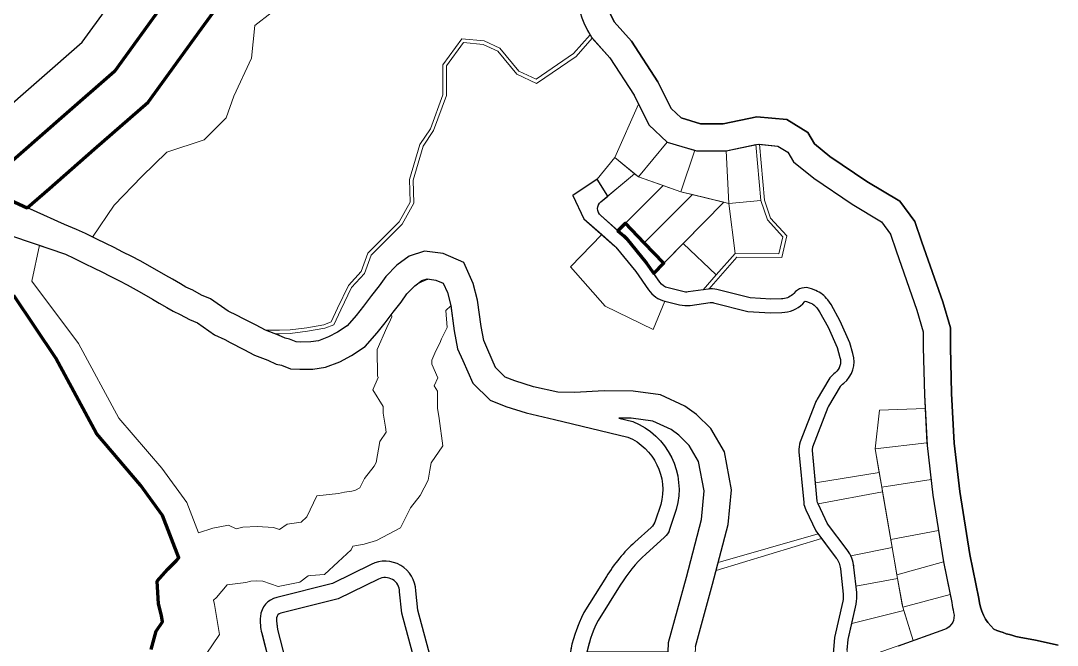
# Model space of a CAD drawing. Header units: millimetres. Extents: x 217071 to 255721, y 463380 to 469875.
# Drawn here: x 240326 to 240898, y 467118 to 467463 of the extents above; entities that cross this region are included whole.
import ezdxf

# ---------------------------------------------------------------- set-up
doc = ezdxf.new("R2010")
doc.units = ezdxf.units.MM
for name, color, linetype, lineweight in [('P_Dryport', 252, 'Continuous', 0), ('P_Mixuse', 30, 'Continuous', 0), ('P_Parking', 253, 'Continuous', 0), ('P_Protected Zone', 102, 'Continuous', 0), ('P_Residential', 2, 'Continuous', 0), ('P_Service', 33, 'Continuous', 0), ('P_Steep Slope', 74, 'Continuous', 0), ('PROPOSED ROAD', 250, 'Continuous', 30)]:
    doc.layers.add(name, color=color, linetype=linetype, lineweight=lineweight)
doc.layers.add('P_Institutional', color=134, linetype='Continuous', lineweight=0, true_color=0x1eafa2)
doc.layers.add('P_Recreation', color=53, linetype='Continuous', lineweight=0, true_color=0xd1d969)

msp = doc.modelspace()

# ---------------------------------------------------------------- linework, layer by layer
at = {"layer": 'P_Dryport'}
msp.add_lwpolyline([(240398.09, 467115.8), (240400.83, 467125.95), (240404.3, 467131.1), (240403.72, 467134.6), (240402.12, 467141.04), (240401.5, 467153.57), (240407.27, 467160.16), (240412.03, 467164.99), (240413.36, 467166.52), (240404.41, 467189.78), (240392.19, 467206.61), (240367.89, 467235.04), (240345.4, 467276.65), (240322.29, 467311.24)], dxfattribs=at)
at = {"layer": 'P_Dryport', "lineweight": 80}
msp.add_lwpolyline([(240398.09, 467115.8), (240400.83, 467125.95), (240404.3, 467131.1), (240403.72, 467134.6), (240402.12, 467141.04), (240401.5, 467153.57), (240407.27, 467160.16), (240412.03, 467164.99), (240413.36, 467166.52), (240404.41, 467189.78), (240392.19, 467206.61), (240367.89, 467235.04), (240345.4, 467276.65), (240322.29, 467311.24)], dxfattribs=at)
at = {"layer": 'P_Institutional'}
msp.add_lwpolyline([(240716.91, 467362.1), (240714.24, 467362.75), (240691.84, 467340.01), (240710.03, 467322.59), (240720.53, 467334.52)], close=True, dxfattribs=at)
msp.add_lwpolyline([(240716.91, 467362.1), (240714.24, 467362.75), (240691.84, 467340.01), (240710.03, 467322.59), (240720.53, 467334.52)], close=True, dxfattribs=at)
msp.add_lwpolyline([(240716.91, 467362.1), (240714.24, 467362.75), (240691.84, 467340.01), (240710.03, 467322.59), (240720.53, 467334.52)], close=True, dxfattribs=at)
at = {"layer": 'P_Mixuse', "lineweight": 80}
msp.add_lwpolyline([(240425.89, 467458.69), (240445.73, 467486.11), (240482.86, 467532.09), (240462.22, 467546.33), (240425.87, 467501.31), (240405.26, 467472.83), (240377.8, 467434.91), (240350.02, 467410.64), (240314, 467379.19, 0.54753), (240316, 467365.86), (240329.72, 467359.73), (240341.97, 467370.42), (240366.63, 467391.96), (240396.39, 467417.95)], format="xyb", close=True, dxfattribs=at)
at = {"layer": 'P_Parking'}
msp.add_lwpolyline([(240670.27, 467340.36), (240659.91, 467351.21), (240655.73, 467347.03), (240659.02, 467344.13, -0.040742), (240660.43, 467342.66), (240671.58, 467329.04), (240675.49, 467323.41), (240681.06, 467329.06)], format="xyb", close=True, dxfattribs=at)
at = {"layer": 'P_Parking', "lineweight": 80}
msp.add_lwpolyline([(240670.27, 467340.36), (240659.91, 467351.21), (240655.73, 467347.03), (240659.02, 467344.13, -0.040742), (240660.43, 467342.66), (240671.58, 467329.04), (240675.49, 467323.41), (240681.06, 467329.06)], format="xyb", close=True, dxfattribs=at)
at = {"layer": 'P_Protected Zone'}
for points in [[(240445.73, 467486.11), (240396.39, 467417.95), (240341.97, 467370.42), (240329.72, 467359.73), (240350.34, 467350.52), (240356.87, 467347.76), (240361.9, 467345.43), (240365.63, 467343.55), (240377.73, 467361.16), (240392.93, 467377.04), (240406.81, 467390.35), (240427.4, 467397.15), (240439.46, 467409.37), (240443.81, 467421.37), (240453.45, 467442.22), (240455.4, 467460.26), (240464.32, 467467.31)], [(240445.73, 467486.11), (240396.39, 467417.95), (240341.97, 467370.42), (240329.72, 467359.73), (240350.34, 467350.52), (240356.87, 467347.76), (240361.9, 467345.43), (240365.63, 467343.55), (240377.73, 467361.16), (240392.93, 467377.04), (240406.81, 467390.35), (240427.4, 467397.15), (240439.46, 467409.37), (240443.81, 467421.37), (240453.45, 467442.22), (240455.4, 467460.26), (240464.32, 467467.31)], [(240428.49, 467113.31), (240435.86, 467124.22), (240433.12, 467140.68), (240432.53, 467143.06), (240434.08, 467144.63), (240440.01, 467151.48), (240450.34, 467152.82), (240453.15, 467153.58), (240456.29, 467153.67), (240459.74, 467153.49), (240468.14, 467150.55), (240480.12, 467153.09), (240484.84, 467156.46), (240486.17, 467156.67), (240493.79, 467157.19), (240501.31, 467164.23), (240508.49, 467170.94), (240509.48, 467172.98), (240515.65, 467173.92), (240522.44, 467176.01), (240535.74, 467182.96), (240541.31, 467194.1), (240546.57, 467200.86), (240550.92, 467209.35), (240551.94, 467214.84), (240552.71, 467218.97), (240559.12, 467228.25), (240557.15, 467243.32), (240556.09, 467249.02), (240556.09, 467258.54), (240554.34, 467261.38), (240556.36, 467265.86), (240552.99, 467273.43), (240552.97, 467275.54), (240555.18, 467280.71), (240557.41, 467284.89), (240558.4, 467287.26), (240561.51, 467293.59), (240560.78, 467302.96), (240563.59, 467305.53), (240563.57, 467305.7), (240561.63, 467312.88), (240559.33, 467318.07), (240555.3, 467319.78), (240551.72, 467320.23), (240550.08, 467319.82), (240545.18, 467317.77), (240543.59, 467316.59), (240539.25, 467312.12), (240536.02, 467307.61), (240531.62, 467302.06), (240530.84, 467301.02), (240530.97, 467299.42), (240530.27, 467297.75), (240528.11, 467293.68), (240522.9, 467281.52), (240523.07, 467266.88), (240523.49, 467265.94), (240520.46, 467259.22), (240526.09, 467250.06), (240526.09, 467246.25), (240527.51, 467238.62), (240527.88, 467235.81), (240524.39, 467230.76), (240522.22, 467219.13), (240521.16, 467217.05), (240515.81, 467210.19), (240513.25, 467205.06), (240510.98, 467203.88), (240508.93, 467203.24), (240504.9, 467202.62), (240501.49, 467202.01), (240489.61, 467200.75), (240483.94, 467189.06), (240480.88, 467186.21), (240473.26, 467185.06), (240469.02, 467182.03), (240465.61, 467183.22), (240456.65, 467183.69), (240448.75, 467183.47), (240445.07, 467182.47), (240440.86, 467184.57), (240432.19, 467182.87), (240424.17, 467180.19), (240417.7, 467197), (240403.98, 467215.91), (240380.33, 467243.57), (240358.07, 467284.75), (240332.29, 467319.17), (240336.42, 467338.99), (240322.12, 467343.91)], [(240428.49, 467113.31), (240435.86, 467124.22), (240433.12, 467140.68), (240432.53, 467143.06), (240434.08, 467144.63), (240440.01, 467151.48), (240450.34, 467152.82), (240453.15, 467153.58), (240456.29, 467153.67), (240459.74, 467153.49), (240468.14, 467150.55), (240480.12, 467153.09), (240484.84, 467156.46), (240486.17, 467156.67), (240493.79, 467157.19), (240501.31, 467164.23), (240508.49, 467170.94), (240509.48, 467172.98), (240515.65, 467173.92), (240522.44, 467176.01), (240535.74, 467182.96), (240541.31, 467194.1), (240546.57, 467200.86), (240550.92, 467209.35), (240551.94, 467214.84), (240552.71, 467218.97), (240559.12, 467228.25), (240557.15, 467243.32), (240556.09, 467249.02), (240556.09, 467258.54), (240554.34, 467261.38), (240556.36, 467265.86), (240552.99, 467273.43), (240552.97, 467275.54), (240555.18, 467280.71), (240557.41, 467284.89), (240558.4, 467287.26), (240561.51, 467293.59), (240560.78, 467302.96), (240563.59, 467305.53), (240563.57, 467305.7), (240561.63, 467312.88), (240559.33, 467318.07), (240555.3, 467319.78), (240551.72, 467320.23), (240550.08, 467319.82), (240545.18, 467317.77), (240543.59, 467316.59), (240539.25, 467312.12), (240536.02, 467307.61), (240531.62, 467302.06), (240530.84, 467301.02), (240530.97, 467299.42), (240530.27, 467297.75), (240528.11, 467293.68), (240522.9, 467281.52), (240523.07, 467266.88), (240523.49, 467265.94), (240520.46, 467259.22), (240526.09, 467250.06), (240526.09, 467246.25), (240527.51, 467238.62), (240527.88, 467235.81), (240524.39, 467230.76), (240522.22, 467219.13), (240521.16, 467217.05), (240515.81, 467210.19), (240513.25, 467205.06), (240510.98, 467203.88), (240508.93, 467203.24), (240504.9, 467202.62), (240501.49, 467202.01), (240489.61, 467200.75), (240483.94, 467189.06), (240480.88, 467186.21), (240473.26, 467185.06), (240469.02, 467182.03), (240465.61, 467183.22), (240456.65, 467183.69), (240448.75, 467183.47), (240445.07, 467182.47), (240440.86, 467184.57), (240432.19, 467182.87), (240424.17, 467180.19), (240417.7, 467197), (240403.98, 467215.91), (240380.33, 467243.57), (240358.07, 467284.75), (240332.29, 467319.17), (240336.42, 467338.99), (240322.12, 467343.91)], [(240322.29, 467311.24), (240345.4, 467276.65), (240367.89, 467235.04), (240392.19, 467206.61), (240404.41, 467189.78), (240413.36, 467166.52), (240412.03, 467164.99), (240407.27, 467160.16), (240401.5, 467153.57), (240402.12, 467141.04), (240403.72, 467134.6), (240404.3, 467131.1), (240400.83, 467125.95), (240398.09, 467115.8)], [(240322.29, 467311.24), (240345.4, 467276.65), (240367.89, 467235.04), (240392.19, 467206.61), (240404.41, 467189.78), (240413.36, 467166.52), (240412.03, 467164.99), (240407.27, 467160.16), (240401.5, 467153.57), (240402.12, 467141.04), (240403.72, 467134.6), (240404.3, 467131.1), (240400.83, 467125.95), (240398.09, 467115.8)]]:
    msp.add_lwpolyline(points, dxfattribs=at)
at = {"layer": 'P_Recreation'}
msp.add_lwpolyline([(240288.54, 467388.82), (240359.96, 467451.19), (240387.53, 467489.27, 0.504739)], format="xyb", dxfattribs=at)
msp.add_lwpolyline([(240288.54, 467388.82), (240359.96, 467451.19), (240387.53, 467489.27, 0.504739)], format="xyb", dxfattribs=at)
msp.add_lwpolyline([(240288.54, 467388.82), (240359.96, 467451.19), (240387.53, 467489.27, 0.504739)], format="xyb", dxfattribs=at)
msp.add_lwpolyline([(240288.54, 467388.82), (240359.96, 467451.19), (240387.53, 467489.27, 0.504739)], format="xyb", dxfattribs=at)
msp.add_lwpolyline([(240799.96, 467213.5), (240764.8, 467207.87), (240765.76, 467197.69, 0.088745), (240766.19, 467196.17), (240801.8, 467202.84), (240801.37, 467205.37)], format="xyb", close=True, dxfattribs=at)
msp.add_lwpolyline([(240799.96, 467213.5), (240764.8, 467207.87), (240765.76, 467197.69, 0.088745), (240766.19, 467196.17), (240801.8, 467202.84), (240801.37, 467205.37)], format="xyb", close=True, dxfattribs=at)
at = {"layer": 'P_Residential'}
for points in [[(240672.87, 467405.48), (240667.17, 467416.85), (240654.12, 467387.47), (240667.01, 467376.75), (240682.92, 467395.91)], [(240698.11, 467391.4), (240682.92, 467395.91), (240667.01, 467376.75), (240690.52, 467368.52)], [(240715.42, 467391.08), (240699.19, 467391.08), (240698.11, 467391.4), (240690.52, 467368.52), (240716.91, 467362.1)], [(240734.62, 467363.72), (240731.86, 467394.55), (240715.42, 467391.08), (240716.91, 467362.1)], [(240696.84, 467366.98), (240690.52, 467368.52), (240680.63, 467371.98), (240659.91, 467351.21), (240670.27, 467340.36)], [(240714.24, 467362.75), (240696.84, 467366.98), (240670.27, 467340.36), (240681.06, 467329.06)], [(240734.62, 467363.72), (240716.91, 467362.1), (240720.53, 467334.52), (240744.62, 467334.29), (240746.74, 467343.7), (240738.25, 467353)], [(240825.34, 467248.92), (240800.08, 467248.03), (240797.7, 467226.56), (240826.3, 467229.92)], [(240825.34, 467248.92), (240800.08, 467248.03), (240797.7, 467226.56), (240826.3, 467229.92)], [(240826.3, 467229.92), (240797.7, 467226.56), (240801.37, 467205.37), (240828.57, 467209.7), (240826.37, 467228.5)], [(240829.57, 467201.11), (240828.57, 467209.7), (240801.37, 467205.37), (240806.35, 467176.55), (240832.72, 467181.53)], [(240832.72, 467181.53), (240806.35, 467176.55), (240809.75, 467156.98), (240835.49, 467164.27)], [(240835.49, 467164.27), (240809.75, 467156.98), (240813.04, 467139.31), (240839.16, 467146.16)]]:
    msp.add_lwpolyline(points, close=True, dxfattribs=at)
for points in [[(240667.01, 467376.75), (240664.92, 467378.49), (240646.35, 467362.97, 0.459722), (240646.25, 467355.38), (240655.73, 467347.03), (240680.63, 467371.98)], [(240654.63, 467337.91, 0.040742), (240654.07, 467338.5), (240646.77, 467344.93), (240629.52, 467327.01), (240648.72, 467305.4), (240675.23, 467292.46), (240681.63, 467308.15, -0.181644), (240672.66, 467314.35), (240665.59, 467324.52)], [(240710.03, 467322.59), (240691.84, 467340.01), (240675.49, 467323.41), (240678.82, 467318.63, 0.181644), (240683.45, 467315.43), (240691.51, 467313.41, 0.096003), (240694.55, 467313.25), (240702.8, 467314.4)], [(240801.8, 467202.84), (240766.19, 467196.17), (240771.43, 467185.27), (240782.24, 467170.86, -0.048828), (240784.22, 467167.61), (240807.13, 467172.08), (240806.02, 467178.44)], [(240778.58, 467160.44, 0.134959), (240776.24, 467166.36), (240768.19, 467177.09), (240710.01, 467159.51), (240708.02, 467151.88), (240698.65, 467117.42), (240698.07, 467103.84), (240699.53, 467090.95), (240701.6, 467084.05), (240702.76, 467082.45), (240707.1, 467079.97), (240711.52, 467079.44), (240720, 467079.91), (240769.58, 467102.36, 0.272305), (240774.25, 467108.99), (240775.36, 467122.44), (240779.86, 467142.56, 0.081958), (240780.08, 467146.47)], [(240807.13, 467172.08), (240784.22, 467167.61, -0.085567), (240786.03, 467161.24), (240787.15, 467150.89), (240810.1, 467155.08), (240809.32, 467159.38)], [(240810.1, 467155.08), (240787.15, 467150.89), (240787.53, 467147.27, -0.081958), (240787.18, 467140.93), (240784.79, 467130.27), (240813.64, 467137.38), (240812.68, 467140.48)], [(240840.06, 467141.72), (240839.16, 467146.16), (240813.04, 467139.31), (240818.77, 467120.73), (240835.96, 467126.84, 0.386484), (240841.04, 467136.32, -0.033183)], [(240813.64, 467137.38), (240784.79, 467130.27), (240782.79, 467121.31), (240782.31, 467115.45, 0.5419), (240788.93, 467110.32), (240818.77, 467120.73)]]:
    msp.add_lwpolyline(points, format="xyb", close=True, dxfattribs=at)
at = {"layer": 'P_Service'}
msp.add_lwpolyline([(240664.92, 467378.49), (240654.12, 467387.47), (240644.2, 467375.4), (240650.16, 467366.15)], close=True, dxfattribs=at)
msp.add_lwpolyline([(240664.92, 467378.49), (240654.12, 467387.47), (240644.2, 467375.4), (240650.16, 467366.15)], close=True, dxfattribs=at)
at = {"layer": 'P_Steep Slope'}
for points in [[(240464.32, 467467.31), (240455.4, 467460.26), (240453.45, 467442.22), (240443.81, 467421.37), (240439.46, 467409.37), (240427.4, 467397.15), (240406.81, 467390.35), (240392.93, 467377.04), (240377.73, 467361.16), (240365.63, 467343.55), (240368.04, 467342.33), (240373.04, 467339.89), (240377.67, 467337.76), (240382.44, 467335.17), (240387.35, 467332.76), (240391.95, 467330.39), (240398.83, 467326.56), (240406.26, 467322.26), (240409.93, 467320.19), (240414.31, 467317.72), (240417.32, 467315.95), (240421.07, 467314.18), (240425.84, 467311.48), (240430.9, 467309.35), (240440.55, 467302.67), (240445.56, 467300.3), (240448.77, 467298.55), (240456.06, 467294.8), (240461.08, 467292.19), (240469.01, 467292.12), (240474.75, 467292.32), (240484.08, 467293.48), (240493.42, 467295.14), (240497.4, 467296.69), (240501, 467304.18), (240507.03, 467316.72), (240514.03, 467324.49), (240517.75, 467334.56), (240534.97, 467351.86), (240541, 467362.75), (240540.72, 467375.23), (240546.36, 467394.57), (240552.21, 467403.25), (240559.12, 467422.01), (240559.12, 467438.64), (240569.62, 467453.02), (240581.97, 467451.86), (240590.63, 467447.77), (240601.13, 467435.14), (240610.66, 467430.66), (240631.28, 467444.76), (240640.36, 467455.1, -0.103636), (240632.97, 467476.3, -0.119029)], [(240464.32, 467467.31), (240455.4, 467460.26), (240453.45, 467442.22), (240443.81, 467421.37), (240439.46, 467409.37), (240427.4, 467397.15), (240406.81, 467390.35), (240392.93, 467377.04), (240377.73, 467361.16), (240365.63, 467343.55), (240368.04, 467342.33), (240373.04, 467339.89), (240377.67, 467337.76), (240382.44, 467335.17), (240387.35, 467332.76), (240391.95, 467330.39), (240398.83, 467326.56), (240406.26, 467322.26), (240409.93, 467320.19), (240414.31, 467317.72), (240417.32, 467315.95), (240421.07, 467314.18), (240425.84, 467311.48), (240430.9, 467309.35), (240440.55, 467302.67), (240445.56, 467300.3), (240448.77, 467298.55), (240456.06, 467294.8), (240461.08, 467292.19), (240469.01, 467292.12), (240474.75, 467292.32), (240484.08, 467293.48), (240493.42, 467295.14), (240497.4, 467296.69), (240501, 467304.18), (240507.03, 467316.72), (240514.03, 467324.49), (240517.75, 467334.56), (240534.97, 467351.86), (240541, 467362.75), (240540.72, 467375.23), (240546.36, 467394.57), (240552.21, 467403.25), (240559.12, 467422.01), (240559.12, 467438.64), (240569.62, 467453.02), (240581.97, 467451.86), (240590.63, 467447.77), (240601.13, 467435.14), (240610.66, 467430.66), (240631.28, 467444.76), (240640.36, 467455.1, -0.103636), (240632.97, 467476.3, -0.119029)], [(240649.28, 467471.49), (240653.75, 467462.25), (240663.29, 467451.69), (240677.74, 467429.27), (240685.11, 467414.54), (240690.65, 467409.26), (240701.37, 467406.08), (240713.86, 467406.08), (240732.33, 467409.98), (240748.97, 467408.36), (240760.51, 467401.26), (240764.22, 467394.97), (240772.79, 467388.02), (240793.07, 467374.28), (240811.44, 467363.26), (240819.71, 467352.1), (240823.5, 467340.75), (240835.08, 467307.78), (240839.25, 467293.37), (240839.25, 467282.81), (240839.94, 467257.1), (240841.33, 467229.75), (240844.44, 467203.16), (240849.98, 467168.29), (240854.91, 467143.99, 0.184272), (240863.19, 467127.1, 0.045553), (240877.23, 467122.69), (240886.23, 467121.08), (240898.68, 467118.3)], [(240649.28, 467471.49), (240653.75, 467462.25), (240663.29, 467451.69), (240677.74, 467429.27), (240685.11, 467414.54), (240690.65, 467409.26), (240701.37, 467406.08), (240713.86, 467406.08), (240732.33, 467409.98), (240748.97, 467408.36), (240760.51, 467401.26), (240764.22, 467394.97), (240772.79, 467388.02), (240793.07, 467374.28), (240811.44, 467363.26), (240819.71, 467352.1), (240823.5, 467340.75), (240835.08, 467307.78), (240839.25, 467293.37), (240839.25, 467282.81), (240839.94, 467257.1), (240841.33, 467229.75), (240844.44, 467203.16), (240849.98, 467168.29), (240854.91, 467143.99, 0.184272), (240863.19, 467127.1, 0.045553), (240877.23, 467122.69), (240886.23, 467121.08), (240898.68, 467118.3)], [(240649.28, 467471.49), (240653.75, 467462.25), (240663.29, 467451.69), (240677.74, 467429.27), (240685.11, 467414.54), (240690.65, 467409.26), (240701.37, 467406.08), (240713.86, 467406.08), (240732.33, 467409.98), (240748.97, 467408.36), (240760.51, 467401.26), (240764.22, 467394.97), (240772.79, 467388.02), (240793.07, 467374.28), (240811.44, 467363.26), (240819.71, 467352.1), (240823.5, 467340.75), (240835.08, 467307.78), (240839.25, 467293.37), (240839.25, 467282.81), (240839.94, 467257.1), (240841.33, 467229.75), (240844.44, 467203.16), (240849.98, 467168.29), (240854.91, 467143.99, 0.184272), (240863.19, 467127.1, 0.045553), (240877.23, 467122.69), (240886.23, 467121.08), (240898.68, 467118.3)], [(240629.74, 467115.96, -0.06467), (240636.93, 467136.35), (240649.42, 467156.11, -0.072114), (240665.12, 467175.13), (240674.08, 467183.26, 0.128433), (240676.29, 467186.65), (240679.36, 467195.81, 0.374224), (240661.22, 467233.15), (240620.72, 467242.86), (240605.11, 467246.41), (240593.82, 467250.02), (240585.2, 467253.44), (240575.62, 467262.88), (240570.14, 467275.33), (240567.27, 467281.9), (240565.35, 467291.75), (240563.59, 467305.53), (240560.78, 467302.96), (240561.51, 467293.59), (240558.4, 467287.26), (240557.41, 467284.89), (240555.18, 467280.71), (240552.97, 467275.54), (240552.99, 467273.43), (240556.36, 467265.86), (240554.34, 467261.38), (240556.09, 467258.54), (240556.09, 467249.02), (240557.15, 467243.32), (240559.12, 467228.25), (240552.71, 467218.97), (240551.94, 467214.84), (240550.92, 467209.35), (240546.57, 467200.86), (240541.31, 467194.1), (240535.74, 467182.96), (240522.44, 467176.01), (240515.65, 467173.92), (240509.48, 467172.98), (240508.49, 467170.94), (240501.31, 467164.23), (240493.79, 467157.19), (240486.17, 467156.67), (240484.84, 467156.46), (240480.12, 467153.09), (240468.14, 467150.55), (240459.74, 467153.49), (240456.29, 467153.67), (240453.15, 467153.58), (240450.34, 467152.82), (240440.01, 467151.48), (240434.08, 467144.63), (240432.53, 467143.06), (240433.12, 467140.68), (240435.86, 467124.22), (240428.49, 467113.31)], [(240629.74, 467115.96, -0.06467), (240636.93, 467136.35), (240649.42, 467156.11, -0.072114), (240665.12, 467175.13), (240674.08, 467183.26, 0.128433), (240676.29, 467186.65), (240679.36, 467195.81, 0.374224), (240661.22, 467233.15), (240620.72, 467242.86), (240605.11, 467246.41), (240593.82, 467250.02), (240585.2, 467253.44), (240575.62, 467262.88), (240570.14, 467275.33), (240567.27, 467281.9), (240565.35, 467291.75), (240563.59, 467305.53), (240560.78, 467302.96), (240561.51, 467293.59), (240558.4, 467287.26), (240557.41, 467284.89), (240555.18, 467280.71), (240552.97, 467275.54), (240552.99, 467273.43), (240556.36, 467265.86), (240554.34, 467261.38), (240556.09, 467258.54), (240556.09, 467249.02), (240557.15, 467243.32), (240559.12, 467228.25), (240552.71, 467218.97), (240551.94, 467214.84), (240550.92, 467209.35), (240546.57, 467200.86), (240541.31, 467194.1), (240535.74, 467182.96), (240522.44, 467176.01), (240515.65, 467173.92), (240509.48, 467172.98), (240508.49, 467170.94), (240501.31, 467164.23), (240493.79, 467157.19), (240486.17, 467156.67), (240484.84, 467156.46), (240480.12, 467153.09), (240468.14, 467150.55), (240459.74, 467153.49), (240456.29, 467153.67), (240453.15, 467153.58), (240450.34, 467152.82), (240440.01, 467151.48), (240434.08, 467144.63), (240432.53, 467143.06), (240433.12, 467140.68), (240435.86, 467124.22), (240428.49, 467113.31)], [(240466.48, 467095.72), (240459.22, 467124.58, -0.080363), (240458.37, 467134.1, -0.3181), (240467.41, 467144.62), (240498.14, 467152.3), (240519.5, 467162.75, -0.546708), (240544.25, 467148.25), (240545.28, 467137.62), (240557.53, 467092.29)], [(240466.48, 467095.72), (240459.22, 467124.58, -0.080363), (240458.37, 467134.1, -0.3181), (240467.41, 467144.62), (240498.14, 467152.3), (240519.5, 467162.75, -0.546708), (240544.25, 467148.25), (240545.28, 467137.62), (240557.53, 467092.29)]]:
    msp.add_lwpolyline(points, format="xyb", dxfattribs=at)
for points in [[(240648.72, 467305.4), (240629.52, 467327.01), (240646.77, 467344.93), (240636.92, 467353.6), (240630.89, 467366.46), (240644.2, 467375.4), (240654.12, 467387.47), (240667.17, 467416.85), (240664.69, 467421.83), (240651.34, 467442.54), (240641.53, 467453.4), (240632.61, 467443.25), (240610.85, 467428.37), (240599.88, 467433.52), (240589.37, 467446.15), (240581.44, 467449.9), (240570.57, 467450.93), (240561.12, 467437.98), (240561.12, 467421.66), (240554.01, 467402.33), (240548.2, 467393.72), (240542.73, 467374.97), (240543.01, 467362.25), (240536.58, 467350.65), (240519.48, 467333.45), (240515.78, 467323.44), (240508.71, 467315.59), (240502.8, 467303.31), (240498.87, 467295.11), (240493.96, 467293.2), (240484.38, 467291.5), (240474.9, 467290.32), (240469.03, 467290.12), (240466.49, 467290.14), (240468.39, 467289.43), (240472.12, 467287.66), (240474.44, 467287.09), (240478.1, 467285.7), (240480.48, 467285.59), (240486.19, 467285.6), (240490.55, 467286.24), (240496.04, 467288.38), (240501.03, 467291.03), (240506.33, 467294.52), (240511.26, 467300.16), (240515.31, 467305.33), (240519.76, 467311.24), (240524.04, 467316.64), (240527.7, 467321.76), (240533.68, 467327.92), (240540.59, 467333.04), (240548.96, 467335.7), (240559.24, 467334.4), (240570.64, 467329.57), (240575.8, 467317.91), (240578.32, 467308.63), (240580.17, 467294.13), (240581.67, 467286.39), (240583.88, 467281.36), (240588.19, 467271.55), (240593.56, 467266.27), (240598.88, 467264.16), (240609.07, 467260.9), (240622.49, 467257.84), (240631.86, 467257.73), (240648.13, 467258.68), (240664.1, 467258.53), (240679.33, 467256.46), (240692.76, 467250.2), (240699.04, 467245.55), (240706.99, 467237.79), (240714.57, 467225.04), (240718.45, 467204.07), (240716.63, 467184.91), (240711.14, 467163.87), (240766.18, 467179.77), (240764.99, 467181.36), (240759.43, 467192.91, -0.088745), (240758.3, 467196.99), (240755.65, 467224.97, -0.116577), (240756.41, 467230.44), (240764.88, 467252.29, -0.041973), (240765.76, 467254.1), (240772.19, 467264.88, -0.0886), (240774.96, 467268.07), (240775.64, 467268.62, 0.302797), (240778.29, 467277.09), (240776.67, 467282.6), (240771.74, 467293.76), (240767.07, 467302.32), (240765.54, 467304.4, 0.137596), (240762.14, 467307.07), (240759.8, 467308.03, 0.33327), (240758.64, 467307.73), (240757.79, 467306.67, -0.181331), (240746.22, 467301.85), (240739.99, 467301.67), (240727.52, 467302.5), (240708.51, 467307.25, 0.096003), (240706.61, 467307.35), (240695.58, 467305.82, -0.096003), (240689.7, 467306.14), (240681.63, 467308.15), (240675.23, 467292.46)], [(240648.72, 467305.4), (240629.52, 467327.01), (240646.77, 467344.93), (240636.92, 467353.6), (240630.89, 467366.46), (240644.2, 467375.4), (240654.12, 467387.47), (240667.17, 467416.85), (240664.69, 467421.83), (240651.34, 467442.54), (240641.53, 467453.4), (240632.61, 467443.25), (240610.85, 467428.37), (240599.88, 467433.52), (240589.37, 467446.15), (240581.44, 467449.9), (240570.57, 467450.93), (240561.12, 467437.98), (240561.12, 467421.66), (240554.01, 467402.33), (240548.2, 467393.72), (240542.73, 467374.97), (240543.01, 467362.25), (240536.58, 467350.65), (240519.48, 467333.45), (240515.78, 467323.44), (240508.71, 467315.59), (240502.8, 467303.31), (240498.87, 467295.11), (240493.96, 467293.2), (240484.38, 467291.5), (240474.9, 467290.32), (240469.03, 467290.12), (240466.49, 467290.14), (240468.39, 467289.43), (240472.12, 467287.66), (240474.44, 467287.09), (240478.1, 467285.7), (240480.48, 467285.59), (240486.19, 467285.6), (240490.55, 467286.24), (240496.04, 467288.38), (240501.03, 467291.03), (240506.33, 467294.52), (240511.26, 467300.16), (240515.31, 467305.33), (240519.76, 467311.24), (240524.04, 467316.64), (240527.7, 467321.76), (240533.68, 467327.92), (240540.59, 467333.04), (240548.96, 467335.7), (240559.24, 467334.4), (240570.64, 467329.57), (240575.8, 467317.91), (240578.32, 467308.63), (240580.17, 467294.13), (240581.67, 467286.39), (240583.88, 467281.36), (240588.19, 467271.55), (240593.56, 467266.27), (240598.88, 467264.16), (240609.07, 467260.9), (240622.49, 467257.84), (240631.86, 467257.73), (240648.13, 467258.68), (240664.1, 467258.53), (240679.33, 467256.46), (240692.76, 467250.2), (240699.04, 467245.55), (240706.99, 467237.79), (240714.57, 467225.04), (240718.45, 467204.07), (240716.63, 467184.91), (240711.14, 467163.87), (240766.18, 467179.77), (240764.99, 467181.36), (240759.43, 467192.91, -0.088745), (240758.3, 467196.99), (240755.65, 467224.97, -0.116577), (240756.41, 467230.44), (240764.88, 467252.29, -0.041973), (240765.76, 467254.1), (240772.19, 467264.88, -0.0886), (240774.96, 467268.07), (240775.64, 467268.62, 0.302797), (240778.29, 467277.09), (240776.67, 467282.6), (240771.74, 467293.76), (240767.07, 467302.32), (240765.54, 467304.4, 0.137596), (240762.14, 467307.07), (240759.8, 467308.03, 0.33327), (240758.64, 467307.73), (240757.79, 467306.67, -0.181331), (240746.22, 467301.85), (240739.99, 467301.67), (240727.52, 467302.5), (240708.51, 467307.25, 0.096003), (240706.61, 467307.35), (240695.58, 467305.82, -0.096003), (240689.7, 467306.14), (240681.63, 467308.15), (240675.23, 467292.46)], [(240809.3, 467335.89), (240806.24, 467345.09), (240801.16, 467351.93), (240785, 467361.63), (240763.84, 467375.96), (240752.67, 467385.02), (240749.48, 467390.44), (240744.06, 467393.77), (240733.85, 467394.77), (240736.62, 467363.96), (240740.01, 467354.04), (240748.92, 467344.28), (240746.22, 467332.27), (240721.42, 467332.51), (240705.84, 467314.81, -0.090795), (240710.33, 467314.53), (240728.69, 467309.94), (240740.13, 467309.18), (240745.97, 467309.35, 0.169284), (240752.32, 467311.83), (240752.78, 467312.42, -0.33327), (240762.66, 467314.97), (240765, 467314, -0.137596), (240771.59, 467308.84), (240773.41, 467306.35), (240778.47, 467297.08), (240783.73, 467285.19), (240785.49, 467279.19, -0.302797), (240780.35, 467262.78), (240779.67, 467262.23, 0.0886), (240778.64, 467261.04), (240772.2, 467250.25, 0.041973), (240771.87, 467249.58), (240763.4, 467227.73, 0.116577), (240763.12, 467225.68), (240764.8, 467207.87), (240799.96, 467213.5), (240797.7, 467226.56), (240800.08, 467248.03), (240825.34, 467248.92), (240824.95, 467256.52), (240824.25, 467282.61), (240824.25, 467291.24), (240820.78, 467303.21)], [(240809.3, 467335.89), (240806.24, 467345.09), (240801.16, 467351.93), (240785, 467361.63), (240763.84, 467375.96), (240752.67, 467385.02), (240749.48, 467390.44), (240744.06, 467393.77), (240733.85, 467394.77), (240736.62, 467363.96), (240740.01, 467354.04), (240748.92, 467344.28), (240746.22, 467332.27), (240721.42, 467332.51), (240705.84, 467314.81, -0.090795), (240710.33, 467314.53), (240728.69, 467309.94), (240740.13, 467309.18), (240745.97, 467309.35, 0.169284), (240752.32, 467311.83), (240752.78, 467312.42, -0.33327), (240762.66, 467314.97), (240765, 467314, -0.137596), (240771.59, 467308.84), (240773.41, 467306.35), (240778.47, 467297.08), (240783.73, 467285.19), (240785.49, 467279.19, -0.302797), (240780.35, 467262.78), (240779.67, 467262.23, 0.0886), (240778.64, 467261.04), (240772.2, 467250.25, 0.041973), (240771.87, 467249.58), (240763.4, 467227.73, 0.116577), (240763.12, 467225.68), (240764.8, 467207.87), (240799.96, 467213.5), (240797.7, 467226.56), (240800.08, 467248.03), (240825.34, 467248.92), (240824.95, 467256.52), (240824.25, 467282.61), (240824.25, 467291.24), (240820.78, 467303.21)], [(240693.52, 467155.74), (240701.81, 467187.53), (240703.32, 467203.4), (240700.3, 467219.68), (240695.1, 467228.43), (240689.29, 467234.1), (240685.05, 467237.25), (240675.06, 467241.9), (240663.01, 467243.54), (240656.2, 467243.61), (240664, 467241.74, -0.381844), (240687.98, 467193.19), (240684.25, 467182.06, -0.128433), (240681.48, 467177.82), (240671.16, 467168.46, 0.072364), (240657.07, 467151.37), (240644.78, 467131.91, 0.061799), (240638.63, 467114.51), (240683.52, 467114.77), (240683.73, 467119.74)], [(240693.52, 467155.74), (240701.81, 467187.53), (240703.32, 467203.4), (240700.3, 467219.68), (240695.1, 467228.43), (240689.29, 467234.1), (240685.05, 467237.25), (240675.06, 467241.9), (240663.01, 467243.54), (240656.2, 467243.61), (240664, 467241.74, -0.381844), (240687.98, 467193.19), (240684.25, 467182.06, -0.128433), (240681.48, 467177.82), (240671.16, 467168.46, 0.072364), (240657.07, 467151.37), (240644.78, 467131.91, 0.061799), (240638.63, 467114.51), (240683.52, 467114.77), (240683.73, 467119.74)], [(240536.4, 467135.99), (240535.26, 467147.68, 0.557526), (240523.53, 467154.7), (240501.25, 467143.8), (240469.59, 467135.89, 0.311017), (240467.34, 467133.34, 0.078978), (240467.95, 467126.79), (240475.29, 467097.61), (240477.2, 467086.94), (240526.53, 467098.78), (240546.41, 467098.94)], [(240536.4, 467135.99), (240535.26, 467147.68, 0.557526), (240523.53, 467154.7), (240501.25, 467143.8), (240469.59, 467135.89, 0.311017), (240467.34, 467133.34, 0.078978), (240467.95, 467126.79), (240475.29, 467097.61), (240477.2, 467086.94), (240526.53, 467098.78), (240546.41, 467098.94)]]:
    msp.add_lwpolyline(points, format="xyb", close=True, dxfattribs=at)
msp.add_lwpolyline([(240520.46, 467259.22), (240523.49, 467265.94), (240523.07, 467266.88), (240522.9, 467281.52), (240528.11, 467293.68), (240530.27, 467297.75), (240530.97, 467299.42), (240530.84, 467301.02), (240527.21, 467296.2), (240522.82, 467290.59), (240516.28, 467283.11), (240508.69, 467278.12), (240502.31, 467274.73), (240494.41, 467271.64), (240487.29, 467270.6), (240480.14, 467270.59), (240475.01, 467270.83), (240469.98, 467272.74), (240467.07, 467273.45), (240462.54, 467275.6), (240455.13, 467278.37), (240449.17, 467281.48), (240441.74, 467285.29), (240438.76, 467286.93), (240433.03, 467289.63), (240423.65, 467296.13), (240419.21, 467297.99), (240414.15, 467300.86), (240410.3, 467302.68), (240406.83, 467304.72), (240402.57, 467307.12), (240398.82, 467309.23), (240391.42, 467313.52), (240384.88, 467317.16), (240380.61, 467319.35), (240375.55, 467321.85), (240370.95, 467324.34), (240366.61, 467326.34), (240361.38, 467328.89), (240355.37, 467331.92), (240350.79, 467334.04), (240336.42, 467338.99), (240332.29, 467319.17), (240358.07, 467284.75), (240380.33, 467243.57), (240403.98, 467215.91), (240417.7, 467197), (240424.17, 467180.19), (240432.19, 467182.87), (240440.86, 467184.57), (240445.07, 467182.47), (240448.75, 467183.47), (240456.65, 467183.69), (240465.61, 467183.22), (240469.02, 467182.03), (240473.26, 467185.06), (240480.88, 467186.21), (240483.94, 467189.06), (240489.61, 467200.75), (240501.49, 467202.01), (240504.9, 467202.62), (240508.93, 467203.24), (240510.98, 467203.88), (240513.25, 467205.06), (240515.81, 467210.19), (240521.16, 467217.05), (240522.22, 467219.13), (240524.39, 467230.76), (240527.88, 467235.81), (240527.51, 467238.62), (240526.09, 467246.25), (240526.09, 467250.06)], close=True, dxfattribs=at)
msp.add_lwpolyline([(240520.46, 467259.22), (240523.49, 467265.94), (240523.07, 467266.88), (240522.9, 467281.52), (240528.11, 467293.68), (240530.27, 467297.75), (240530.97, 467299.42), (240530.84, 467301.02), (240527.21, 467296.2), (240522.82, 467290.59), (240516.28, 467283.11), (240508.69, 467278.12), (240502.31, 467274.73), (240494.41, 467271.64), (240487.29, 467270.6), (240480.14, 467270.59), (240475.01, 467270.83), (240469.98, 467272.74), (240467.07, 467273.45), (240462.54, 467275.6), (240455.13, 467278.37), (240449.17, 467281.48), (240441.74, 467285.29), (240438.76, 467286.93), (240433.03, 467289.63), (240423.65, 467296.13), (240419.21, 467297.99), (240414.15, 467300.86), (240410.3, 467302.68), (240406.83, 467304.72), (240402.57, 467307.12), (240398.82, 467309.23), (240391.42, 467313.52), (240384.88, 467317.16), (240380.61, 467319.35), (240375.55, 467321.85), (240370.95, 467324.34), (240366.61, 467326.34), (240361.38, 467328.89), (240355.37, 467331.92), (240350.79, 467334.04), (240336.42, 467338.99), (240332.29, 467319.17), (240358.07, 467284.75), (240380.33, 467243.57), (240403.98, 467215.91), (240417.7, 467197), (240424.17, 467180.19), (240432.19, 467182.87), (240440.86, 467184.57), (240445.07, 467182.47), (240448.75, 467183.47), (240456.65, 467183.69), (240465.61, 467183.22), (240469.02, 467182.03), (240473.26, 467185.06), (240480.88, 467186.21), (240483.94, 467189.06), (240489.61, 467200.75), (240501.49, 467202.01), (240504.9, 467202.62), (240508.93, 467203.24), (240510.98, 467203.88), (240513.25, 467205.06), (240515.81, 467210.19), (240521.16, 467217.05), (240522.22, 467219.13), (240524.39, 467230.76), (240527.88, 467235.81), (240527.51, 467238.62), (240526.09, 467246.25), (240526.09, 467250.06)], close=True, dxfattribs=at)
at = {"layer": 'PROPOSED ROAD'}
for points in [[(240314, 467379.19), (240377.8, 467434.91), (240425.87, 467501.31)], [(240680.43, 467205.31), (240680.43, 467205.3)]]:
    msp.add_lwpolyline(points, dxfattribs=at)
for points in [[(240288.54, 467388.82), (240359.96, 467451.19), (240387.53, 467489.27, 0.504739)], [(240632.97, 467476.3, 0.110764), (240641.18, 467453.79), (240641.18, 467453.79), (240641.18, 467453.79), (240651.34, 467442.54), (240664.69, 467421.83), (240672.87, 467405.48), (240682.92, 467395.91), (240699.19, 467391.08), (240715.42, 467391.08), (240733.17, 467394.83), (240744.06, 467393.77), (240749.48, 467390.44), (240752.67, 467385.02), (240763.84, 467375.96), (240785, 467361.63), (240801.16, 467351.93), (240806.24, 467345.09), (240809.3, 467335.89), (240820.78, 467303.21), (240824.25, 467291.24), (240824.25, 467282.61), (240824.95, 467256.52), (240826.37, 467228.5), (240829.57, 467201.11), (240835.49, 467164.27), (240840.06, 467141.72, 0.033183), (240841.04, 467136.32, -0.386484), (240835.96, 467126.84), (240810.43, 467117.76)], [(240898.68, 467118.3), (240886.23, 467121.08), (240877.23, 467122.69, -0.045553), (240863.19, 467127.1, -0.184272), (240854.91, 467143.99), (240849.98, 467168.29), (240844.44, 467203.16), (240841.33, 467229.75), (240839.94, 467257.1), (240839.25, 467282.81), (240839.25, 467293.37), (240835.08, 467307.78), (240823.5, 467340.75), (240819.71, 467352.1), (240811.44, 467363.26), (240793.07, 467374.28), (240772.79, 467388.02), (240764.22, 467394.97), (240760.51, 467401.26), (240748.97, 467408.36), (240732.33, 467409.98), (240713.86, 467406.08), (240701.37, 467406.08), (240690.65, 467409.26), (240685.11, 467414.54), (240677.74, 467429.27), (240663.29, 467451.69), (240653.75, 467462.25), (240649.28, 467471.49)], [(240649.28, 467471.49), (240653.75, 467462.25), (240663.29, 467451.69), (240677.74, 467429.27), (240685.11, 467414.54), (240690.65, 467409.26), (240701.37, 467406.08), (240713.86, 467406.08), (240732.33, 467409.98), (240748.97, 467408.36), (240760.51, 467401.26), (240764.22, 467394.97), (240772.79, 467388.02), (240793.07, 467374.28), (240811.44, 467363.26), (240819.71, 467352.1), (240823.5, 467340.75), (240835.08, 467307.78), (240839.25, 467293.37), (240839.25, 467282.81), (240839.94, 467257.1), (240841.33, 467229.75), (240844.44, 467203.16), (240849.98, 467168.29), (240854.91, 467143.99, 0.184272), (240863.19, 467127.1, 0.045553), (240877.23, 467122.69), (240886.23, 467121.08), (240898.68, 467118.3)], [(240782.31, 467115.45), (240782.79, 467121.31), (240787.18, 467140.93, 0.081958), (240787.53, 467147.27), (240786.03, 467161.24, 0.134959), (240782.24, 467170.86), (240771.43, 467185.27), (240766.19, 467196.17, -0.088745), (240765.76, 467197.69), (240763.12, 467225.68, -0.116577), (240763.4, 467227.73), (240771.87, 467249.58, -0.041973), (240772.2, 467250.25), (240778.64, 467261.04, -0.0886), (240779.67, 467262.23), (240780.35, 467262.78, 0.302797), (240785.49, 467279.19), (240783.73, 467285.19), (240778.47, 467297.08), (240773.41, 467306.35), (240771.59, 467308.84, 0.137596), (240765, 467314), (240762.66, 467314.97, 0.33327), (240752.78, 467312.42), (240752.32, 467311.83, -0.169284), (240745.97, 467309.35), (240740.13, 467309.18), (240728.69, 467309.94), (240710.33, 467314.53, 0.096003), (240705.58, 467314.78), (240694.55, 467313.25, -0.096003), (240691.51, 467313.41), (240683.45, 467315.43, -0.181644), (240678.82, 467318.63), (240671.58, 467329.04), (240660.43, 467342.66, 0.040742), (240659.02, 467344.13), (240646.25, 467355.38, -0.459722), (240646.35, 467362.97), (240650.16, 467366.15), (240644.2, 467375.4), (240630.89, 467366.46), (240636.92, 467353.6), (240654.07, 467338.5, -0.040742), (240654.63, 467337.91), (240665.59, 467324.52), (240672.66, 467314.35, 0.181644), (240681.63, 467308.15), (240689.7, 467306.14, 0.096003), (240695.58, 467305.82), (240706.61, 467307.35, -0.096003), (240708.51, 467307.25), (240727.52, 467302.5), (240739.99, 467301.67), (240746.22, 467301.85, 0.181331), (240757.79, 467306.67), (240758.64, 467307.73, -0.33327), (240759.8, 467308.03), (240762.14, 467307.07, -0.137596), (240765.54, 467304.4), (240767.07, 467302.32), (240771.74, 467293.76), (240776.67, 467282.6), (240778.29, 467277.09, -0.302797), (240775.64, 467268.62), (240774.96, 467268.07, 0.0886), (240772.19, 467264.88), (240765.76, 467254.1, 0.041973), (240764.88, 467252.29), (240756.41, 467230.44, 0.116577), (240755.65, 467224.97), (240758.3, 467196.99, 0.088745), (240759.43, 467192.91), (240764.99, 467181.36), (240776.24, 467166.36, -0.134959), (240778.58, 467160.44), (240780.08, 467146.47, -0.081958), (240779.86, 467142.56), (240775.36, 467122.44), (240774.25, 467108.99, -0.272305)], [(240698.65, 467117.42), (240708.02, 467151.88), (240716.63, 467184.91), (240718.45, 467204.07), (240714.57, 467225.04), (240706.99, 467237.79), (240699.04, 467245.55), (240692.76, 467250.2), (240679.33, 467256.46), (240664.1, 467258.53), (240648.13, 467258.68), (240631.86, 467257.73), (240622.49, 467257.84), (240609.07, 467260.9), (240598.88, 467264.16), (240593.56, 467266.27), (240588.19, 467271.55), (240583.88, 467281.36), (240581.67, 467286.39), (240580.17, 467294.13), (240578.32, 467308.63), (240575.8, 467317.91), (240570.64, 467329.57), (240559.24, 467334.4), (240548.96, 467335.7), (240540.59, 467333.04), (240533.68, 467327.92), (240527.7, 467321.76), (240524.04, 467316.64), (240519.76, 467311.24), (240515.31, 467305.33), (240511.26, 467300.16), (240506.33, 467294.52), (240501.03, 467291.03), (240496.04, 467288.38), (240490.55, 467286.24), (240486.19, 467285.6), (240480.48, 467285.59), (240478.1, 467285.7), (240474.44, 467287.09), (240472.12, 467287.66), (240468.39, 467289.43), (240461.25, 467292.1), (240456.06, 467294.8), (240448.77, 467298.55), (240445.56, 467300.3), (240440.55, 467302.67), (240430.9, 467309.35), (240425.84, 467311.48), (240421.07, 467314.18), (240417.32, 467315.95), (240414.31, 467317.72), (240409.93, 467320.19), (240406.26, 467322.26), (240398.83, 467326.56), (240391.95, 467330.39), (240387.35, 467332.76), (240382.44, 467335.17), (240377.67, 467337.76), (240373.04, 467339.89), (240368.04, 467342.33), (240361.9, 467345.43), (240356.87, 467347.76), (240350.34, 467350.52), (240316, 467365.86, -0.547528)], [(240322.12, 467343.91), (240350.79, 467334.04), (240350.79, 467334.04), (240355.37, 467331.92), (240361.38, 467328.89), (240366.61, 467326.34), (240370.95, 467324.34), (240375.55, 467321.85), (240380.61, 467319.35), (240384.88, 467317.16), (240391.42, 467313.52), (240398.82, 467309.23), (240402.57, 467307.12), (240406.83, 467304.72), (240410.3, 467302.68), (240414.15, 467300.86), (240419.21, 467297.99), (240423.65, 467296.13), (240433.03, 467289.63), (240438.76, 467286.93), (240441.74, 467285.29), (240449.17, 467281.48), (240455.13, 467278.37), (240462.54, 467275.6), (240467.07, 467273.45), (240469.98, 467272.74), (240475.01, 467270.83), (240480.14, 467270.59), (240487.29, 467270.6), (240494.41, 467271.64), (240502.31, 467274.73), (240508.69, 467278.12), (240516.28, 467283.11), (240522.82, 467290.59), (240527.21, 467296.2), (240531.62, 467302.06), (240536.02, 467307.61), (240539.25, 467312.12), (240543.59, 467316.59), (240547.52, 467319.5), (240550.36, 467320.4), (240555.3, 467319.78), (240559.33, 467318.07), (240561.63, 467312.88), (240563.57, 467305.7), (240565.35, 467291.75), (240567.27, 467281.9), (240570.14, 467275.33), (240575.62, 467262.88), (240585.2, 467253.44), (240593.82, 467250.02), (240605.11, 467246.41), (240620.72, 467242.86), (240661.22, 467233.15), (240661.22, 467233.15, -0.374224), (240679.36, 467195.81), (240679.36, 467195.81), (240676.29, 467186.65, -0.128433), (240674.08, 467183.26), (240665.12, 467175.13, 0.072114), (240649.42, 467156.11), (240636.93, 467136.35, 0.074973), (240629.09, 467112.57)], [(240683.03, 467103.31), (240683.73, 467119.74), (240693.52, 467155.74), (240701.81, 467187.53), (240703.32, 467203.4), (240700.3, 467219.68), (240695.1, 467228.43), (240689.29, 467234.1), (240685.05, 467237.25), (240675.06, 467241.9), (240663.01, 467243.54), (240656.2, 467243.61), (240664, 467241.74, -0.381844), (240687.98, 467193.19), (240684.25, 467182.06, -0.128433), (240681.48, 467177.82), (240671.16, 467168.46, 0.072364), (240657.07, 467151.37), (240644.78, 467131.91, 0.072807), (240638, 467111.29)], [(240564.14, 467067.81), (240545.28, 467137.62), (240544.25, 467148.25, 0.546708), (240519.5, 467162.75), (240498.14, 467152.3), (240467.41, 467144.62, 0.3181), (240458.37, 467134.1, 0.07863), (240459.17, 467124.78), (240466.48, 467095.72)], [(240555.45, 467065.46), (240536.4, 467135.99), (240535.26, 467147.68, 0.557526), (240523.53, 467154.7), (240501.25, 467143.8), (240469.59, 467135.89, 0.311017), (240467.34, 467133.34), (240467.34, 467133.34, 0.076906), (240467.91, 467126.96), (240475.29, 467097.61)]]:
    msp.add_lwpolyline(points, format="xyb", dxfattribs=at)

doc.saveas('drawing.dxf')
